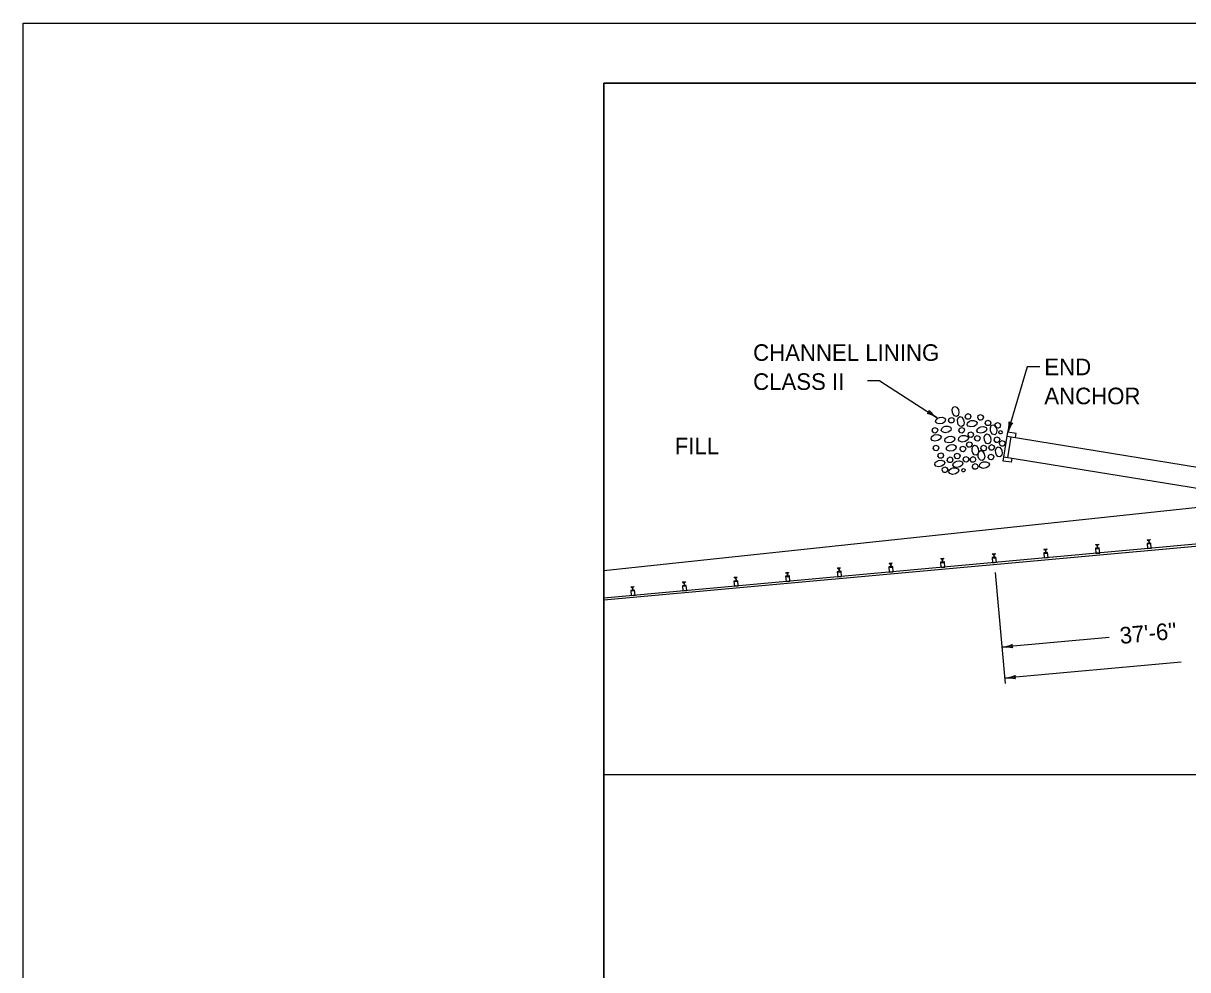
# Model space of a CAD drawing. Extents: x 1000 to 1185, y 999 to 1356.
# Drawn here: x 1000 to 1014.04, y 1010.81 to 1022.22 of the extents above; entities that cross this region are included whole.
import ezdxf

# ---------------------------------------------------------------- set-up
doc = ezdxf.new("R2010")
doc.units = 0
for name, color, linetype in [('Level 1', 7, 'Continuous'), ('Level 10', 7, 'Continuous'), ('Level 11', 7, 'Continuous'), ('Level 13', 7, 'Continuous'), ('Level 14', 7, 'Continuous'), ('Level 2', 7, 'Continuous'), ('Level 7', 7, 'Continuous')]:
    doc.layers.add(name, color=color, linetype=linetype)

msp = doc.modelspace()

# ---------------------------------------------------------------- linework, layer by layer
at = {"layer": 'Level 1'}
for p, q in [((1011.814, 1016.944), (1011.87, 1017.29)), ((1011.969, 1017.274), (1011.87, 1017.29)), ((1011.961, 1017.226), (1011.969, 1017.274)), ((1027.224, 1017.131), (1007, 1015.292)), ((1027.212, 1017.103), (1007, 1015.265)), ((1011.871, 1016.984), (1011.912, 1017.234)), ((1011.913, 1016.928), (1011.921, 1016.976)), ((1011.913, 1016.928), (1011.814, 1016.944)), ((1007, 1015.623), (1017.835, 1016.781)), ((1007, 1013.165), (1035.5, 1013.165))]:
    msp.add_line(p, q, dxfattribs=at)
for points in [[(1011.203, 1017.527), (1011.2, 1017.563), (1011.212, 1017.591), (1011.229, 1017.601), (1011.253, 1017.593), (1011.274, 1017.563), (1011.28, 1017.526), (1011.271, 1017.494), (1011.253, 1017.481), (1011.228, 1017.487), (1011.21, 1017.508), (1011.202, 1017.528)], [(1011.044, 1017.468), (1011.08, 1017.471), (1011.109, 1017.46), (1011.119, 1017.442), (1011.111, 1017.418), (1011.081, 1017.398), (1011.043, 1017.391), (1011.012, 1017.401), (1010.999, 1017.418), (1011.005, 1017.443), (1011.026, 1017.461), (1011.046, 1017.469)], [(1011.175, 1017.405), (1011.156, 1017.43), (1011.163, 1017.458), (1011.189, 1017.47), (1011.215, 1017.459), (1011.224, 1017.438), (1011.214, 1017.411), (1011.197, 1017.403), (1011.175, 1017.405)], [(1011.266, 1017.405), (1011.263, 1017.441), (1011.275, 1017.469), (1011.293, 1017.479), (1011.316, 1017.471), (1011.337, 1017.441), (1011.343, 1017.404), (1011.334, 1017.373), (1011.316, 1017.359), (1011.291, 1017.365), (1011.273, 1017.386), (1011.266, 1017.406)], [(1011.375, 1017.449), (1011.356, 1017.474), (1011.363, 1017.502), (1011.389, 1017.515), (1011.416, 1017.503), (1011.424, 1017.482), (1011.414, 1017.456), (1011.398, 1017.447), (1011.375, 1017.449)], [(1011.424, 1017.431), (1011.46, 1017.434), (1011.489, 1017.422), (1011.499, 1017.405), (1011.491, 1017.381), (1011.461, 1017.36), (1011.424, 1017.354), (1011.392, 1017.363), (1011.379, 1017.381), (1011.385, 1017.406), (1011.406, 1017.424), (1011.426, 1017.432)], [(1011.526, 1017.438), (1011.507, 1017.463), (1011.514, 1017.491), (1011.54, 1017.504), (1011.566, 1017.492), (1011.575, 1017.471), (1011.565, 1017.445), (1011.549, 1017.436), (1011.526, 1017.438)], [(1011.617, 1017.372), (1011.598, 1017.397), (1011.605, 1017.425), (1011.63, 1017.437), (1011.657, 1017.426), (1011.666, 1017.405), (1011.656, 1017.378), (1011.639, 1017.37), (1011.617, 1017.372)], [(1011.661, 1017.307), (1011.659, 1017.343), (1011.67, 1017.372), (1011.688, 1017.381), (1011.712, 1017.373), (1011.732, 1017.344), (1011.738, 1017.306), (1011.729, 1017.275), (1011.712, 1017.261), (1011.686, 1017.267), (1011.669, 1017.288), (1011.661, 1017.308)], [(1011.734, 1017.343), (1011.715, 1017.367), (1011.722, 1017.395), (1011.747, 1017.408), (1011.774, 1017.397), (1011.783, 1017.375), (1011.772, 1017.349), (1011.756, 1017.34), (1011.734, 1017.343)], [(1010.991, 1017.261), (1011.027, 1017.264), (1011.055, 1017.252), (1011.065, 1017.235), (1011.058, 1017.211), (1011.028, 1017.19), (1010.99, 1017.184), (1010.959, 1017.193), (1010.945, 1017.211), (1010.951, 1017.236), (1010.972, 1017.254), (1010.992, 1017.262)], [(1010.976, 1017.283), (1010.957, 1017.308), (1010.964, 1017.336), (1010.99, 1017.349), (1011.016, 1017.337), (1011.025, 1017.316), (1011.015, 1017.29), (1010.999, 1017.281), (1010.976, 1017.283)], [(1011.114, 1017.362), (1011.15, 1017.364), (1011.179, 1017.353), (1011.188, 1017.335), (1011.181, 1017.311), (1011.151, 1017.291), (1011.113, 1017.285), (1011.082, 1017.294), (1011.068, 1017.312), (1011.074, 1017.337), (1011.095, 1017.354), (1011.116, 1017.362)], [(1011.155, 1017.239), (1011.191, 1017.242), (1011.22, 1017.23), (1011.23, 1017.212), (1011.222, 1017.189), (1011.192, 1017.168), (1011.154, 1017.162), (1011.123, 1017.171), (1011.11, 1017.189), (1011.116, 1017.214), (1011.137, 1017.232), (1011.157, 1017.239)], [(1011.32, 1017.25), (1011.356, 1017.253), (1011.385, 1017.241), (1011.394, 1017.224), (1011.387, 1017.2), (1011.357, 1017.179), (1011.319, 1017.173), (1011.288, 1017.182), (1011.274, 1017.2), (1011.28, 1017.225), (1011.301, 1017.243), (1011.321, 1017.251)], [(1011.298, 1017.284), (1011.279, 1017.308), (1011.286, 1017.336), (1011.312, 1017.349), (1011.339, 1017.338), (1011.347, 1017.316), (1011.337, 1017.29), (1011.321, 1017.281), (1011.298, 1017.284)], [(1011.409, 1017.231), (1011.39, 1017.256), (1011.397, 1017.284), (1011.422, 1017.297), (1011.449, 1017.285), (1011.458, 1017.264), (1011.447, 1017.238), (1011.431, 1017.229), (1011.409, 1017.231)], [(1011.488, 1017.186), (1011.469, 1017.211), (1011.476, 1017.239), (1011.501, 1017.252), (1011.528, 1017.24), (1011.537, 1017.219), (1011.526, 1017.193), (1011.51, 1017.184), (1011.488, 1017.186)], [(1011.542, 1017.357), (1011.578, 1017.359), (1011.607, 1017.348), (1011.617, 1017.33), (1011.609, 1017.306), (1011.579, 1017.286), (1011.541, 1017.28), (1011.51, 1017.289), (1011.497, 1017.307), (1011.503, 1017.332), (1011.524, 1017.349), (1011.544, 1017.357)], [(1011.588, 1017.196), (1011.585, 1017.232), (1011.597, 1017.26), (1011.615, 1017.27), (1011.638, 1017.262), (1011.659, 1017.233), (1011.665, 1017.195), (1011.656, 1017.163), (1011.638, 1017.15), (1011.613, 1017.156), (1011.596, 1017.177), (1011.588, 1017.197)], [(1011.774, 1017.271), (1011.762, 1017.286), (1011.766, 1017.303), (1011.782, 1017.31), (1011.798, 1017.304), (1011.803, 1017.291), (1011.797, 1017.275), (1011.787, 1017.27), (1011.774, 1017.271)], [(1010.989, 1017.069), (1010.97, 1017.093), (1010.977, 1017.121), (1011.003, 1017.134), (1011.03, 1017.123), (1011.038, 1017.101), (1011.028, 1017.075), (1011.012, 1017.066), (1010.989, 1017.069)], [(1011.173, 1017.139), (1011.209, 1017.141), (1011.237, 1017.13), (1011.247, 1017.112), (1011.239, 1017.088), (1011.21, 1017.068), (1011.172, 1017.062), (1011.141, 1017.071), (1011.127, 1017.088), (1011.133, 1017.114), (1011.154, 1017.131), (1011.174, 1017.139)], [(1011.314, 1017.058), (1011.295, 1017.083), (1011.301, 1017.111), (1011.327, 1017.124), (1011.354, 1017.112), (1011.363, 1017.091), (1011.352, 1017.065), (1011.336, 1017.056), (1011.314, 1017.058)], [(1011.391, 1017.112), (1011.372, 1017.136), (1011.378, 1017.164), (1011.404, 1017.177), (1011.431, 1017.166), (1011.44, 1017.145), (1011.429, 1017.118), (1011.413, 1017.109), (1011.391, 1017.112)], [(1011.441, 1017.059), (1011.439, 1017.095), (1011.45, 1017.124), (1011.468, 1017.134), (1011.492, 1017.126), (1011.512, 1017.096), (1011.518, 1017.058), (1011.509, 1017.027), (1011.491, 1017.014), (1011.466, 1017.02), (1011.449, 1017.041), (1011.441, 1017.061)], [(1011.565, 1017.068), (1011.546, 1017.093), (1011.553, 1017.121), (1011.578, 1017.133), (1011.605, 1017.122), (1011.614, 1017.101), (1011.604, 1017.074), (1011.587, 1017.066), (1011.565, 1017.068)], [(1011.659, 1017.076), (1011.64, 1017.101), (1011.647, 1017.128), (1011.672, 1017.141), (1011.699, 1017.13), (1011.708, 1017.109), (1011.697, 1017.082), (1011.681, 1017.073), (1011.659, 1017.076)], [(1011.725, 1017.169), (1011.706, 1017.194), (1011.713, 1017.222), (1011.738, 1017.234), (1011.765, 1017.223), (1011.774, 1017.202), (1011.763, 1017.175), (1011.747, 1017.167), (1011.725, 1017.169)], [(1011.725, 1017.039), (1011.722, 1017.075), (1011.734, 1017.103), (1011.751, 1017.113), (1011.775, 1017.105), (1011.796, 1017.076), (1011.802, 1017.038), (1011.793, 1017.006), (1011.775, 1016.993), (1011.75, 1016.999), (1011.732, 1017.02), (1011.724, 1017.04)], [(1011.787, 1017.124), (1011.768, 1017.149), (1011.775, 1017.177), (1011.801, 1017.19), (1011.828, 1017.178), (1011.836, 1017.157), (1011.826, 1017.131), (1011.81, 1017.122), (1011.787, 1017.124)], [(1011.047, 1016.979), (1011.028, 1017.004), (1011.035, 1017.032), (1011.061, 1017.044), (1011.088, 1017.033), (1011.096, 1017.012), (1011.086, 1016.985), (1011.07, 1016.977), (1011.047, 1016.979)], [(1011.159, 1016.927), (1011.14, 1016.952), (1011.147, 1016.98), (1011.173, 1016.993), (1011.2, 1016.981), (1011.208, 1016.96), (1011.198, 1016.934), (1011.182, 1016.925), (1011.159, 1016.927)], [(1011.245, 1016.974), (1011.226, 1016.998), (1011.233, 1017.026), (1011.258, 1017.039), (1011.285, 1017.028), (1011.294, 1017.007), (1011.284, 1016.98), (1011.267, 1016.971), (1011.245, 1016.974)], [(1011.35, 1016.933), (1011.331, 1016.958), (1011.338, 1016.986), (1011.364, 1016.999), (1011.391, 1016.987), (1011.399, 1016.966), (1011.389, 1016.94), (1011.373, 1016.931), (1011.35, 1016.933)], [(1011.434, 1016.931), (1011.415, 1016.956), (1011.422, 1016.984), (1011.447, 1016.997), (1011.474, 1016.985), (1011.483, 1016.964), (1011.472, 1016.938), (1011.456, 1016.929), (1011.434, 1016.931)], [(1011.514, 1016.995), (1011.511, 1017.031), (1011.523, 1017.059), (1011.541, 1017.069), (1011.564, 1017.061), (1011.585, 1017.032), (1011.591, 1016.994), (1011.582, 1016.963), (1011.564, 1016.949), (1011.539, 1016.955), (1011.522, 1016.976), (1011.514, 1016.996)], [(1011.652, 1016.961), (1011.633, 1016.986), (1011.64, 1017.013), (1011.666, 1017.026), (1011.692, 1017.015), (1011.701, 1016.994), (1011.691, 1016.967), (1011.674, 1016.958), (1011.652, 1016.961)], [(1011.035, 1016.951), (1011.071, 1016.954), (1011.099, 1016.942), (1011.109, 1016.924), (1011.101, 1016.901), (1011.071, 1016.88), (1011.034, 1016.874), (1011.002, 1016.883), (1010.989, 1016.901), (1010.995, 1016.926), (1011.016, 1016.944), (1011.036, 1016.951)], [(1011.096, 1016.807), (1011.077, 1016.832), (1011.084, 1016.859), (1011.109, 1016.872), (1011.136, 1016.861), (1011.145, 1016.84), (1011.135, 1016.813), (1011.118, 1016.805), (1011.096, 1016.807)], [(1011.203, 1016.86), (1011.239, 1016.863), (1011.268, 1016.851), (1011.278, 1016.834), (1011.27, 1016.81), (1011.24, 1016.789), (1011.203, 1016.783), (1011.171, 1016.792), (1011.158, 1016.81), (1011.164, 1016.835), (1011.185, 1016.853), (1011.205, 1016.861)], [(1011.253, 1016.942), (1011.289, 1016.945), (1011.318, 1016.934), (1011.328, 1016.916), (1011.32, 1016.892), (1011.29, 1016.872), (1011.252, 1016.865), (1011.221, 1016.875), (1011.208, 1016.892), (1011.214, 1016.917), (1011.234, 1016.935), (1011.255, 1016.943)], [(1011.325, 1016.813), (1011.314, 1016.828), (1011.318, 1016.845), (1011.333, 1016.853), (1011.35, 1016.846), (1011.355, 1016.833), (1011.349, 1016.817), (1011.339, 1016.812), (1011.325, 1016.813)], [(1011.462, 1016.846), (1011.443, 1016.871), (1011.45, 1016.899), (1011.476, 1016.912), (1011.502, 1016.9), (1011.511, 1016.879), (1011.501, 1016.853), (1011.485, 1016.844), (1011.462, 1016.846)], [(1011.573, 1016.932), (1011.609, 1016.935), (1011.638, 1016.923), (1011.648, 1016.905), (1011.64, 1016.881), (1011.61, 1016.861), (1011.572, 1016.855), (1011.541, 1016.864), (1011.527, 1016.882), (1011.533, 1016.907), (1011.554, 1016.924), (1011.575, 1016.932)]]:
    msp.add_lwpolyline(points, dxfattribs=at)
at = {"layer": 'Level 10'}
for p, q in [((1035.5, 1021.5), (1007, 1021.5)), ((1007, 1021.5), (1007, 1000.5))]:
    msp.add_line(p, q, dxfattribs=at)
at = {"layer": 'Level 11'}
for p, q in [((1012.104, 1018.079), (1011.87, 1017.29)), ((1012.254, 1018.079), (1012.104, 1018.079)), ((1010.327, 1017.91), (1010.177, 1017.91)), ((1010.327, 1017.91), (1011.017, 1017.466)), ((1011.863, 1017.242), (1017.916, 1016.254)), ((1017.877, 1016.003), (1011.822, 1016.992))]:
    msp.add_line(p, q, dxfattribs=at)
msp.add_lwpolyline([(1007, 1021.5), (1035.5, 1021.5), (1035.5, 1000.5), (1007, 1000.5)], close=True, dxfattribs=at)
for centre, radius, start, end in [((1010.892, 1017.547), 0.0313, 286.0005, 8.1172), ((1011.229, 1017.795), 0.391, 218.5731, 237.2198), ((1010.805, 1017.138), 0.391, 57.2259, 75.8947), ((1010.805, 1017.138), 0.391, 57.2137, 57.2259), ((1011.496, 1017.401), 0.391, 343.5157, 2.1845), ((1012.245, 1017.179), 0.391, 144.8628, 163.5096), ((1011.913, 1017.432), 0.0313, 212.2903, 294.407), ((1011.496, 1017.401), 0.391, 343.5035, 343.5157)]:
    msp.add_arc(centre, radius, start, end, dxfattribs=at)
at = {"layer": 'Level 13'}
for p, q in [((1011.84, 1014.264), (1011.72, 1015.601)), ((1013.091, 1014.817), (1011.801, 1014.7)), ((1013.96, 1014.519), (1011.835, 1014.326))]:
    msp.add_line(p, q, dxfattribs=at)
for centre, radius, start, end in [((1011.766, 1015.089), 0.391, 275.1943, 293.8631), ((1011.949, 1014.713), 0.0313, 143.9689, 226.0856), ((1011.837, 1014.31), 0.391, 76.5415, 95.1882), ((1011.766, 1015.089), 0.391, 275.1821, 275.1943), ((1011.799, 1014.715), 0.391, 275.1943, 293.8631), ((1011.87, 1013.937), 0.391, 76.5415, 95.1882), ((1011.799, 1014.715), 0.391, 275.1821, 275.1943), ((1011.983, 1014.34), 0.0313, 143.9689, 226.0856)]:
    msp.add_arc(centre, radius, start, end, dxfattribs=at)
at = {"layer": 'Level 14'}
for p, q in [((1000, 1000), (1000, 1022.22)), ((1000, 1022.22), (1036.36, 1022.22))]:
    msp.add_line(p, q, dxfattribs=at)
at = {"layer": 'Level 2'}
for points in [[(1012.309, 1015.775), (1012.355, 1015.779), (1012.349, 1015.841), (1012.303, 1015.837)], [(1012.309, 1015.775), (1012.355, 1015.779), (1012.349, 1015.841), (1012.303, 1015.837)], [(1012.931, 1015.831), (1012.978, 1015.835), (1012.972, 1015.897), (1012.926, 1015.893)], [(1012.931, 1015.831), (1012.978, 1015.835), (1012.972, 1015.897), (1012.926, 1015.893)], [(1013.554, 1015.888), (1013.6, 1015.892), (1013.595, 1015.954), (1013.548, 1015.949)], [(1013.554, 1015.888), (1013.6, 1015.892), (1013.595, 1015.954), (1013.548, 1015.949)], [(1011.064, 1015.662), (1011.11, 1015.666), (1011.105, 1015.728), (1011.058, 1015.724)], [(1011.064, 1015.662), (1011.11, 1015.666), (1011.105, 1015.728), (1011.058, 1015.724)], [(1011.686, 1015.718), (1011.733, 1015.723), (1011.727, 1015.784), (1011.681, 1015.78)], [(1011.686, 1015.718), (1011.733, 1015.723), (1011.727, 1015.784), (1011.681, 1015.78)], [(1009.196, 1015.492), (1009.243, 1015.496), (1009.237, 1015.558), (1009.191, 1015.554)], [(1009.196, 1015.492), (1009.243, 1015.496), (1009.237, 1015.558), (1009.191, 1015.554)], [(1009.819, 1015.549), (1009.865, 1015.553), (1009.86, 1015.615), (1009.813, 1015.61)], [(1009.819, 1015.549), (1009.865, 1015.553), (1009.86, 1015.615), (1009.813, 1015.61)], [(1010.441, 1015.605), (1010.488, 1015.609), (1010.482, 1015.671), (1010.436, 1015.667)], [(1010.441, 1015.605), (1010.488, 1015.609), (1010.482, 1015.671), (1010.436, 1015.667)], [(1007.952, 1015.379), (1007.998, 1015.383), (1007.992, 1015.445), (1007.946, 1015.441)], [(1007.952, 1015.379), (1007.998, 1015.383), (1007.992, 1015.445), (1007.946, 1015.441)], [(1008.574, 1015.436), (1008.62, 1015.44), (1008.615, 1015.501), (1008.568, 1015.497)], [(1008.574, 1015.436), (1008.62, 1015.44), (1008.615, 1015.501), (1008.568, 1015.497)], [(1007.329, 1015.322), (1007.376, 1015.327), (1007.37, 1015.388), (1007.324, 1015.384)], [(1007.329, 1015.322), (1007.376, 1015.327), (1007.37, 1015.388), (1007.324, 1015.384)]]:
    msp.add_lwpolyline(points, close=True, dxfattribs=at)
at = {"layer": 'Level 7'}
for p, q in [((1013.551, 1015.994), (1013.584, 1015.997)), ((1013.551, 1015.994), (1013.551, 1015.989)), ((1013.551, 1015.989), (1013.565, 1015.99)), ((1013.565, 1015.99), (1013.569, 1015.951)), ((1013.571, 1015.991), (1013.584, 1015.992)), ((1013.571, 1015.991), (1013.574, 1015.952)), ((1013.584, 1015.997), (1013.584, 1015.992)), ((1012.306, 1015.882), (1012.339, 1015.885)), ((1012.306, 1015.882), (1012.306, 1015.876)), ((1012.306, 1015.876), (1012.32, 1015.878)), ((1012.31, 1015.837), (1012.323, 1015.839)), ((1012.31, 1015.837), (1012.31, 1015.832)), ((1012.32, 1015.878), (1012.323, 1015.839)), ((1012.325, 1015.878), (1012.339, 1015.879)), ((1012.325, 1015.878), (1012.329, 1015.839)), ((1012.329, 1015.839), (1012.343, 1015.84)), ((1012.339, 1015.885), (1012.339, 1015.879)), ((1012.343, 1015.84), (1012.343, 1015.835)), ((1012.928, 1015.938), (1012.962, 1015.941)), ((1012.928, 1015.938), (1012.929, 1015.932)), ((1012.929, 1015.932), (1012.943, 1015.934)), ((1012.932, 1015.893), (1012.946, 1015.895)), ((1012.932, 1015.893), (1012.933, 1015.888)), ((1012.933, 1015.888), (1012.966, 1015.891)), ((1012.943, 1015.934), (1012.946, 1015.895)), ((1012.948, 1015.934), (1012.962, 1015.935)), ((1012.948, 1015.934), (1012.952, 1015.895)), ((1012.952, 1015.895), (1012.966, 1015.896)), ((1012.962, 1015.941), (1012.962, 1015.935)), ((1012.966, 1015.896), (1012.966, 1015.891)), ((1013.555, 1015.95), (1013.569, 1015.951)), ((1013.555, 1015.95), (1013.555, 1015.945)), ((1013.555, 1015.945), (1013.588, 1015.948)), ((1013.574, 1015.952), (1013.588, 1015.953)), ((1013.588, 1015.953), (1013.588, 1015.948)), ((1010.438, 1015.712), (1010.472, 1015.715)), ((1010.438, 1015.712), (1010.439, 1015.707)), ((1010.439, 1015.707), (1010.453, 1015.708)), ((1010.453, 1015.708), (1010.456, 1015.669)), ((1010.458, 1015.708), (1010.472, 1015.71)), ((1010.458, 1015.708), (1010.462, 1015.669)), ((1010.472, 1015.715), (1010.472, 1015.71)), ((1011.061, 1015.768), (1011.094, 1015.771)), ((1011.061, 1015.768), (1011.061, 1015.763)), ((1011.061, 1015.763), (1011.075, 1015.764)), ((1011.065, 1015.724), (1011.079, 1015.725)), ((1011.065, 1015.724), (1011.065, 1015.719)), ((1011.065, 1015.719), (1011.098, 1015.722)), ((1011.075, 1015.764), (1011.079, 1015.725)), ((1011.081, 1015.765), (1011.094, 1015.766)), ((1011.081, 1015.765), (1011.084, 1015.726)), ((1011.084, 1015.726), (1011.098, 1015.727)), ((1011.094, 1015.771), (1011.094, 1015.766)), ((1011.098, 1015.727), (1011.098, 1015.722)), ((1011.683, 1015.825), (1011.716, 1015.828)), ((1011.683, 1015.825), (1011.684, 1015.82)), ((1011.684, 1015.82), (1011.698, 1015.821)), ((1011.687, 1015.781), (1011.701, 1015.782)), ((1011.687, 1015.781), (1011.688, 1015.775)), ((1011.688, 1015.775), (1011.721, 1015.778)), ((1011.698, 1015.821), (1011.701, 1015.782)), ((1011.703, 1015.821), (1011.717, 1015.823)), ((1011.703, 1015.821), (1011.706, 1015.783)), ((1011.706, 1015.783), (1011.72, 1015.784)), ((1011.716, 1015.828), (1011.717, 1015.823)), ((1011.72, 1015.784), (1011.721, 1015.778)), ((1012.31, 1015.832), (1012.343, 1015.835)), ((1009.194, 1015.599), (1009.227, 1015.602)), ((1009.194, 1015.599), (1009.194, 1015.593)), ((1009.194, 1015.593), (1009.208, 1015.595)), ((1009.198, 1015.554), (1009.211, 1015.556)), ((1009.208, 1015.595), (1009.211, 1015.556)), ((1009.213, 1015.595), (1009.227, 1015.596)), ((1009.213, 1015.595), (1009.217, 1015.556)), ((1009.217, 1015.556), (1009.231, 1015.557)), ((1009.227, 1015.602), (1009.227, 1015.596)), ((1009.231, 1015.557), (1009.231, 1015.552)), ((1009.816, 1015.655), (1009.849, 1015.658)), ((1009.816, 1015.655), (1009.816, 1015.65)), ((1009.816, 1015.65), (1009.83, 1015.651)), ((1009.82, 1015.611), (1009.834, 1015.612)), ((1009.82, 1015.611), (1009.82, 1015.606)), ((1009.82, 1015.606), (1009.854, 1015.609)), ((1009.83, 1015.651), (1009.834, 1015.612)), ((1009.836, 1015.652), (1009.85, 1015.653)), ((1009.836, 1015.652), (1009.839, 1015.613)), ((1009.839, 1015.613), (1009.853, 1015.614)), ((1009.849, 1015.658), (1009.85, 1015.653)), ((1009.853, 1015.614), (1009.854, 1015.609)), ((1010.442, 1015.668), (1010.456, 1015.669)), ((1010.442, 1015.668), (1010.443, 1015.662)), ((1010.443, 1015.662), (1010.476, 1015.665)), ((1010.462, 1015.669), (1010.475, 1015.671)), ((1010.475, 1015.671), (1010.476, 1015.665)), ((1007.326, 1015.429), (1007.359, 1015.432)), ((1007.326, 1015.429), (1007.327, 1015.424)), ((1007.327, 1015.424), (1007.341, 1015.425)), ((1007.341, 1015.425), (1007.344, 1015.386)), ((1007.346, 1015.425), (1007.36, 1015.427)), ((1007.346, 1015.425), (1007.35, 1015.386)), ((1007.359, 1015.432), (1007.36, 1015.427)), ((1007.949, 1015.486), (1007.982, 1015.489)), ((1007.949, 1015.486), (1007.949, 1015.48)), ((1007.949, 1015.48), (1007.963, 1015.481)), ((1007.953, 1015.441), (1007.967, 1015.443)), ((1007.953, 1015.441), (1007.953, 1015.436)), ((1007.953, 1015.436), (1007.986, 1015.439)), ((1007.963, 1015.481), (1007.967, 1015.443)), ((1007.968, 1015.482), (1007.982, 1015.483)), ((1007.968, 1015.482), (1007.972, 1015.443)), ((1007.972, 1015.443), (1007.986, 1015.444)), ((1007.982, 1015.489), (1007.982, 1015.483)), ((1007.986, 1015.444), (1007.986, 1015.439)), ((1008.571, 1015.542), (1008.604, 1015.545)), ((1008.571, 1015.542), (1008.572, 1015.537)), ((1008.572, 1015.537), (1008.585, 1015.538)), ((1008.575, 1015.498), (1008.589, 1015.499)), ((1008.575, 1015.498), (1008.576, 1015.493)), ((1008.576, 1015.493), (1008.609, 1015.495)), ((1008.585, 1015.538), (1008.589, 1015.499)), ((1008.591, 1015.539), (1008.605, 1015.54)), ((1008.591, 1015.539), (1008.594, 1015.5)), ((1008.594, 1015.5), (1008.608, 1015.501)), ((1008.604, 1015.545), (1008.605, 1015.54)), ((1008.608, 1015.501), (1008.609, 1015.495)), ((1009.198, 1015.554), (1009.198, 1015.549)), ((1009.198, 1015.549), (1009.231, 1015.552)), ((1007.33, 1015.385), (1007.344, 1015.386)), ((1007.33, 1015.385), (1007.331, 1015.379)), ((1007.331, 1015.379), (1007.364, 1015.382)), ((1007.35, 1015.386), (1007.363, 1015.388)), ((1007.363, 1015.388), (1007.364, 1015.382))]:
    msp.add_line(p, q, dxfattribs=at)

# ---------------------------------------------------------------- texts
at = {"layer": 'Level 1'}
for s, p in [('CHANNEL LINING', (1008.799, 1018.151)), ('END', (1012.31, 1017.978)), ('CLASS II', (1008.799, 1017.801)), ('ANCHOR', (1012.31, 1017.628)), ('FILL', (1007.854, 1017.025))]:
    msp.add_text(s, height=0.2, dxfattribs=at).set_placement(p)
at = {"layer": 'Level 13'}
msp.add_text("37'-6''", height=0.2, rotation=5.1439, dxfattribs=at).set_placement((1013.228, 1014.739))

doc.saveas('drawing.dxf')
